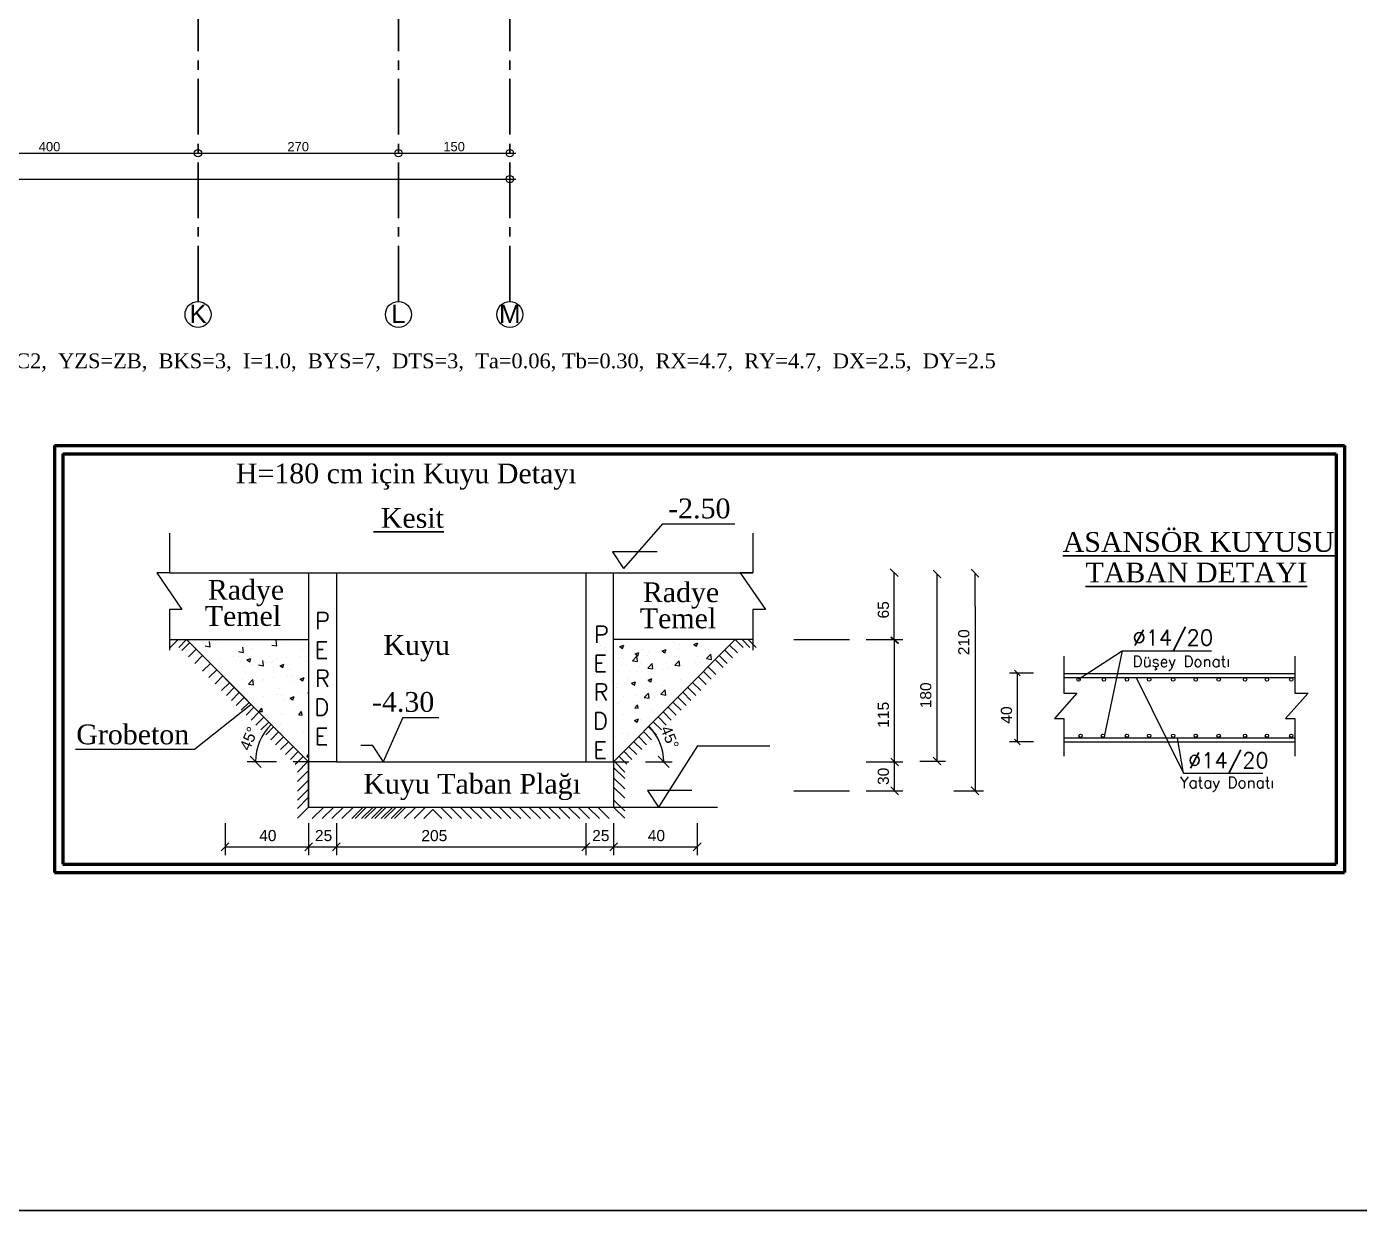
# Model space of a CAD drawing. Header units: millimetres. Extents: x 2232 to 85269, y -3593 to 5869.
# Drawn here: x 14362 to 16158, y 1369 to 2964 of the extents above; entities that cross this region are included whole.
import ezdxf

# ---------------------------------------------------------------- set-up
doc = ezdxf.new("R2010")
doc.units = ezdxf.units.MM
doc.linetypes.add('CENTER2', pattern=[112.5, 75, -12.5, 12.5, -12.5])
doc.linetypes.add('DASHDOT2', pattern=[12.7, 6.35, -3.175, 0, -3.175])
for name, color, linetype, lineweight in [('aks', 251, 'DASHDOT2', 35), ('DETAIL4', 3, 'Continuous', 50), ('DONATI', 4, 'Continuous', 0), ('OLCU', 1, 'Continuous', 0), ('PANEL_DET3', 2, 'Continuous', 30), ('PENC2', 1, 'Continuous', 0), ('PENC3', 2, 'Continuous', 0), ('PENC4', 3, 'Continuous', 0)]:
    doc.layers.add(name, color=color, linetype=linetype, lineweight=lineweight)
doc.layers.add('Standart', color=7, linetype='Continuous')
doc.layers.add('Ölçülendirme', color=7, linetype='Continuous')
doc.styles.add('arial_1_18', font='arial.ttf', dxfattribs={"height": 0.2})
doc.styles.add('RomanSTA', font='')
doc.styles.get("Standard").update_dxf_attribs({"font": 'arial.ttf'})
doc.styles.add('times new roman_1_18', font='times.ttf', dxfattribs={"height": 0.2})
doc.styles.get('RomanSTA').set_extended_font_data('RomanSTA')

# ---------------------------------------------------------------- blocks, each defined once
blk = doc.blocks.new('IDE966Entity8082')
at = {"layer": 'aks', "color": 251, "linetype": 'CENTER2', "lineweight": -3}
blk.add_lwpolyline([(2840, -433), (2840, 80)], dxfattribs=at)
blk = doc.blocks.new('IDE966Entity8085')
at = {"layer": 'aks', "color": 30, "linetype": 'Continuous', "lineweight": 5}
blk.add_circle((2840, -450.5), 17.5, dxfattribs=at)
blk = doc.blocks.new('IDE966Entity8086')
at = {"layer": 'aks', "color": 1, "linetype": 'Continuous', "lineweight": 5, "style": 'arial_1_18'}
blk.add_text('K', height=25, dxfattribs=at).set_placement((2828.4, -462.1))
blk = doc.blocks.new('IDE966Entity8089')
at = {"layer": 'aks', "color": 251, "linetype": 'CENTER2', "lineweight": -3}
blk.add_lwpolyline([(3260, -433), (3260, 80)], dxfattribs=at)
blk = doc.blocks.new('IDE966Entity8092')
at = {"layer": 'aks', "color": 30, "linetype": 'Continuous', "lineweight": 5}
blk.add_circle((3260, -450.5), 17.5, dxfattribs=at)
blk = doc.blocks.new('IDE966Entity8093')
at = {"layer": 'aks', "color": 1, "linetype": 'Continuous', "lineweight": 5, "style": 'arial_1_18'}
blk.add_text('M', height=25, dxfattribs=at).set_placement((3245.5, -462.1))
blk = doc.blocks.new('IDE966Entity8096')
at = {"layer": 'aks', "color": 251, "linetype": 'CENTER2', "lineweight": -3}
blk.add_lwpolyline([(3110, -433), (3110, 80)], dxfattribs=at)
blk = doc.blocks.new('IDE966Entity8099')
at = {"layer": 'aks', "color": 30, "linetype": 'Continuous', "lineweight": 5}
blk.add_circle((3110, -450.5), 17.5, dxfattribs=at)
blk = doc.blocks.new('IDE966Entity8100')
at = {"layer": 'aks', "color": 1, "linetype": 'Continuous', "lineweight": 5, "style": 'arial_1_18'}
blk.add_text('L', height=25, dxfattribs=at).set_placement((3100.3, -462.1))
blk = doc.blocks.new('IDE966Entity8226')
at = {"layer": 'Ölçülendirme', "color": 1, "linetype": 'Continuous', "lineweight": 5}
for points in [[(-8, -233), (3268, -233)], [(-8, -268), (3268, -268)]]:
    blk.add_lwpolyline(points, dxfattribs=at)
for centre in [(2840, -233), (3110, -233), (3260, -233), (3260, -268)]:
    blk.add_circle(centre, 5, dxfattribs=at)
at = {"layer": 'Ölçülendirme', "color": 1, "linetype": 'Continuous', "lineweight": 5, "style": 'arial_1_18'}
for s, p in [('400', (2625.4, -230.5)), ('270', (2960.4, -230.5)), ('150', (3170.4, -230.5))]:
    blk.add_text(s, height=12.5, dxfattribs=at).set_placement(p)
blk = doc.blocks.new('_Oblique')
at = {"color": 0, "linetype": 'ByBlock', "lineweight": -2}
blk.add_line((-0.5, -0.5), (0.5, 0.5), dxfattribs=at)

msp = doc.modelspace()

# ---------------------------------------------------------------- linework, layer by layer
msp.add_line((3332.4, 1368.7), (79990.7, 1368.7))
at = {"layer": 'DETAIL4', "color": 4, "linetype": 'Continuous'}
for p, q in [((14399.8, 2399.8), (16137.6, 2399.8)), ((14399.8, 2399.8), (14399.8, 1824.1)), ((14411, 2388.5), (16126.4, 2388.5)), ((14411, 2388.5), (14411, 1835.4)), ((16126.4, 2388.5), (16126.4, 1835.4)), ((16137.6, 2399.8), (16137.6, 1824.1)), ((14411, 1835.4), (16126.4, 1835.4)), ((14399.8, 1824.1), (16137.6, 1824.1))]:
    msp.add_line(p, q, dxfattribs=at)
at = {"layer": 'DONATI', "linetype": 'Continuous'}
for p, q in [((15759.4, 2087.1), (16070.7, 2087.1)), ((15759.4, 2005.5), (16070.7, 2005.5))]:
    msp.add_line(p, q, dxfattribs=at)
for centre in [(15779.5, 2084.4), (15813.6, 2084.4), (15844.6, 2084.4), (15874.6, 2084.4), (15906.9, 2084.4), (15937.3, 2084.4), (15968.2, 2084.4), (16003.8, 2084.4), (16033.2, 2084.4), (16066, 2084.4), (15782.2, 2008.5), (15812.2, 2008.5), (15844.6, 2008.5), (15874.6, 2008.5), (15906.9, 2008.5), (15937.3, 2008.5), (15968.2, 2008.5), (16003.8, 2008.5), (16033.2, 2008.5), (16066, 2008.5)]:
    msp.add_ellipse(centre, major_axis=(1.63, 1.63), ratio=1, start_param=5.497787, end_param=11.780972, dxfattribs=at)
at = {"layer": 'OLCU', "linetype": 'Continuous'}
for p, q in [((14554.6, 2281.4), (14554.6, 2228.3)), ((15340.6, 2281.4), (15340.6, 2228.3)), ((14537.7, 2228.3), (14571.5, 2178.5)), ((14554.6, 2228.3), (14537.7, 2228.3)), ((15340.6, 2228.3), (15323.7, 2228.3)), ((15323.7, 2228.3), (15357.5, 2178.5)), ((14554.6, 2178.5), (14554.6, 2124)), ((14571.5, 2178.5), (14554.6, 2178.5)), ((15357.5, 2178.5), (15340.6, 2178.5)), ((15340.6, 2178.5), (15340.6, 2124))]:
    msp.add_line(p, q, dxfattribs=at)
at = {"layer": 'OLCU'}
for p, q in [((14779.6, 2228.3), (15115.6, 2228.3)), ((15536.2, 2223), (15525.7, 2233.5)), ((15531, 2138.3), (15531, 2228.3)), ((15594.1, 2221.3), (15583.6, 2231.8)), ((15588.9, 1974.4), (15588.9, 2226.6)), ((15645.3, 2222.4), (15634.8, 2232.9)), ((15640, 2183.3), (15640, 2226.9)), ((15153.1, 2085.8), (15153.1, 2183.3)), ((15640, 2183.3), (15640, 1934.3)), ((14555.9, 2127.7), (14566.5, 2138.3)), ((14567.2, 2127.7), (14577.8, 2138.3)), ((15327.4, 2127.7), (15316.8, 2138.3)), ((15336.8, 2127.7), (15326.2, 2138.3)), ((15345.1, 2127.7), (15334.5, 2138.3)), ((15395.7, 2138.3), (15470.7, 2138.3)), ((15493.2, 2138.3), (15542.9, 2138.3)), ((15536.9, 2133), (15526.4, 2141.3)), ((15536.9, 2133), (15526.4, 2141.3)), ((15536.9, 2133), (15526.4, 2141.3)), ((15526.4, 2141.3), (15536.9, 2133)), ((15531.6, 2085.8), (15531.6, 2138.3)), ((14571.5, 2123.4), (14582.1, 2134.1)), ((14580.2, 2114.7), (14590.8, 2125.3)), ((15313.4, 2113.5), (15302.8, 2124.1)), ((15319.9, 2120.1), (15309.3, 2130.7)), ((15779.5, 2084.9), (15838.1, 2123.1)), ((15838.1, 2123.1), (15814.6, 2009.5)), ((15838.1, 2123.1), (15958.4, 2123.1)), ((14588.7, 2106.1), (14599.3, 2116.8)), ((14599.4, 2095.4), (14610, 2106)), ((15291, 2091), (15280.4, 2101.6)), ((15300.5, 2100.5), (15289.9, 2111.1)), ((15305.9, 2105.9), (15295.3, 2116.5)), ((15759.4, 2115.6), (15759.4, 2066)), ((16070.7, 2115.6), (16070.7, 2066)), ((14607.7, 2087), (14618.4, 2097.6)), ((14616.1, 2078.6), (14626.7, 2089.2)), ((15277.8, 2077.7), (15267.2, 2088.3)), ((15284.7, 2084.6), (15274.1, 2095.2)), ((15531.6, 1973.3), (15531.6, 2085.8)), ((15718.8, 2093, -294), (15686.6, 2093, -294)), ((15700.7, 2089.3, -294), (15693.2, 2096.8, -294)), ((15697, 2000.3, -294), (15697, 2093, -294)), ((15857.1, 2087.2), (15920.7, 1958.1)), ((14624.8, 2069.4), (14635.4, 2080)), ((14631.4, 2062.8), (14642, 2073.4)), ((14638.1, 2056.2), (14648.7, 2066.8)), ((15257.2, 2056.2), (15246.6, 2066.8)), ((15263.8, 2062.8), (15253.2, 2073.4)), ((15270.5, 2069.4), (15259.9, 2080)), ((15777.3, 2066), (15747, 2031.8)), ((15759.4, 2066), (15777.3, 2066)), ((16088.6, 2066), (16058.3, 2031.8)), ((16070.7, 2066), (16088.6, 2066)), ((14644.7, 2049.5), (14655.3, 2060.1)), ((14651.3, 2042.9), (14661.9, 2053.5)), ((14657.9, 2036.3), (14668.5, 2046.9)), ((15237.3, 2036.3), (15226.7, 2046.9)), ((15244, 2042.9), (15233.3, 2053.5)), ((15250.6, 2049.5), (15240, 2060.1)), ((14664.6, 2029.6), (14675.2, 2040.3)), ((14671.2, 2023), (14681.8, 2033.6)), ((15224.1, 2023), (15213.5, 2033.6)), ((15230.7, 2029.6), (15220.1, 2040.3)), ((15747, 2031.8), (15759.4, 2031.8)), ((15759.4, 2031.8), (15759.4, 1980.9)), ((16058.3, 2031.8), (16070.7, 2031.8)), ((16070.7, 2031.8), (16070.7, 1980.9)), ((14677.8, 2016.4), (14688.4, 2027)), ((14684.5, 2009.8), (14695.1, 2020.4)), ((14691.1, 2003.1), (14701.7, 2013.7)), ((15204.2, 2003.1), (15193.6, 2013.7)), ((15210.8, 2009.8), (15200.2, 2020.4)), ((15217.4, 2016.4), (15206.8, 2027)), ((14697.7, 1996.5), (14708.3, 2007.1)), ((14704.3, 1989.9), (14715, 2000.5)), ((14711, 1983.2), (14721.6, 1993.8)), ((15184.3, 1983.2), (15173.7, 1993.8)), ((15190.9, 1989.9), (15180.3, 2000.5)), ((15197.5, 1996.5), (15186.9, 2007.1)), ((15718.8, 2000.3, -294), (15686.6, 2000.3, -294)), ((15693.2, 2004, -294), (15700.7, 1996.5, -294)), ((15920.7, 1958.1), (15912.9, 2005.3)), ((14717.6, 1976.6), (14728.2, 1987.2)), ((14727.5, 1973.3), (14734.8, 1980.6)), ((15167.7, 1973.3), (15160.4, 1980.6)), ((15177.7, 1976.6), (15167.1, 1987.2)), ((15536.9, 1968), (15526.4, 1978.5)), ((15526.4, 1978.5), (15536.9, 1968)), ((15583.6, 1979.6), (15594.1, 1969.1)), ((14699.1, 1973.3), (14659.6, 1973.3)), ((14742.1, 1973.3), (14721.6, 1973.3)), ((14724.2, 1970), (14727.5, 1973.3)), ((14727.1, 1959.6), (14740.8, 1973.3)), ((14727.1, 1946.8), (14742.1, 1961.8)), ((14740.8, 1973.3), (14741.5, 1974)), ((14779.6, 1973.3), (14742.1, 1973.3)), ((15115.6, 1973.3), (15153.1, 1973.3)), ((15153.1, 1973.3), (15173.7, 1973.3)), ((15168.1, 1950.9), (15153.1, 1965.9)), ((15154.5, 1973.3), (15153.8, 1974)), ((15168.1, 1959.6), (15154.5, 1973.3)), ((15171, 1970), (15167.7, 1973.3)), ((15196.2, 1973.3), (15231.9, 1973.3)), ((15493.2, 1973.3), (15542.9, 1973.3)), ((15493.2, 1973.3), (15542.9, 1973.3)), ((15531.6, 1934.3), (15531.6, 1973.3)), ((15565.4, 1974.4), (15600.1, 1974.4)), ((15920.7, 1958.1), (16027.6, 1958.1)), ((14727.1, 1933.8), (14742.1, 1948.8)), ((15168.1, 1936.8), (15153.1, 1951.8)), ((15168.1, 1924.4), (15153.1, 1939.4)), ((15526.4, 1939.6), (15536.9, 1929.1)), ((15634.8, 1939.6), (15645.3, 1929.1)), ((14727.1, 1921.7), (14742.1, 1936.7)), ((14727.1, 1910.6), (14742.1, 1925.6)), ((15168.1, 1907.2), (15153.1, 1922.2)), ((15395.7, 1934.3), (15470.7, 1934.3)), ((15493.2, 1934.3), (15542.9, 1934.3)), ((15611.4, 1934.3), (15651.3, 1934.3)), ((14727.1, 1897.4), (14742.1, 1912.4)), ((14747.2, 1896.8), (14762.2, 1911.8)), ((14760.5, 1896.8), (14775.5, 1911.8)), ((14773.7, 1896.8), (14788.7, 1911.8)), ((14787, 1896.8), (14802, 1911.8)), ((14800.2, 1896.8), (14815.2, 1911.8)), ((14804.8, 1896.8), (14819.8, 1911.8)), ((14813.5, 1896.8), (14828.5, 1911.8)), ((14818, 1896.8), (14833, 1911.8)), ((14826.8, 1896.8), (14841.8, 1911.8)), ((14831.3, 1896.8), (14846.3, 1911.8)), ((14840, 1896.8), (14855, 1911.8)), ((14844.6, 1896.8), (14859.6, 1911.8)), ((14853.3, 1896.8), (14868.3, 1911.8)), ((14857.8, 1896.8), (14872.8, 1911.8)), ((14871.1, 1896.8), (14886.1, 1911.8)), ((14884.3, 1896.8), (14899.3, 1911.8)), ((14897.6, 1896.8), (14909.7, 1908.9)), ((14921.8, 1896.8), (14909.7, 1908.9)), ((14935.1, 1896.8), (14920.1, 1911.8)), ((14948.3, 1896.8), (14933.3, 1911.8)), ((14961.6, 1896.8), (14946.6, 1911.8)), ((14974.9, 1896.8), (14959.9, 1911.8)), ((14988.1, 1896.8), (14973.1, 1911.8)), ((15001.4, 1896.8), (14986.4, 1911.8)), ((15014.6, 1896.8), (14999.6, 1911.8)), ((15027.9, 1896.8), (15012.9, 1911.8)), ((15041.1, 1896.8), (15026.1, 1911.8)), ((15054.4, 1896.8), (15039.4, 1911.8)), ((15067.7, 1896.8), (15052.7, 1911.8)), ((15080.9, 1896.8), (15065.9, 1911.8)), ((15094.2, 1896.8), (15079.2, 1911.8)), ((15107.4, 1896.8), (15092.4, 1911.8)), ((15120.7, 1896.8), (15105.7, 1911.8)), ((15134, 1896.8), (15119, 1911.8)), ((15147.2, 1896.8), (15132.2, 1911.8)), ((15153.1, 1912.4), (15293, 1912.4)), ((15168.1, 1897.4), (15153.1, 1912.4)), ((14629.6, 1890.8), (14629.6, 1847.5)), ((14742.1, 1890.8), (14742.1, 1847.5)), ((14742.1, 1890.8), (14742.1, 1847.5)), ((14779.6, 1890.8), (14779.6, 1847.5)), ((14779.6, 1890.8), (14779.6, 1847.5)), ((15115.6, 1890.8), (15115.6, 1847.5)), ((15115.6, 1890.8), (15115.6, 1847.5)), ((15153.1, 1890.8), (15153.1, 1847.5)), ((15153.1, 1890.8), (15153.1, 1847.5)), ((15265.6, 1890.8), (15265.6, 1847.5)), ((14634.9, 1864), (14624.4, 1853.5)), ((14629.6, 1858.8), (14742.1, 1858.8)), ((14736.9, 1853.5), (14747.4, 1864)), ((14747.4, 1864), (14736.9, 1853.5)), ((14742.1, 1858.8), (14779.6, 1858.8)), ((14774.4, 1853.5), (14784.9, 1864)), ((14784.9, 1864), (14774.4, 1853.5)), ((14779.6, 1858.8), (15115.6, 1858.8)), ((15110.4, 1853.5), (15120.9, 1864)), ((15120.9, 1864), (15110.4, 1853.5)), ((15115.6, 1858.8), (15153.1, 1858.8)), ((15147.9, 1853.5), (15158.4, 1864)), ((15158.4, 1864), (15147.9, 1853.5)), ((15153.1, 1858.8), (15265.6, 1858.8)), ((15260.4, 1853.5), (15270.9, 1864))]:
    msp.add_line(p, q, dxfattribs=at)
for centre, major_axis, start_param, end_param in [((14742.1, 1973.3), (-50.4, 50.4), 0, 0.785398), ((15153.1, 1973.3), (47.7, 47.7), 5.497787, 6.283185)]:
    msp.add_ellipse(centre, major_axis=major_axis, ratio=1, start_param=start_param, end_param=end_param, dxfattribs=at)
at = {"layer": 'PANEL_DET3', "color": 4}
msp.add_line((14399.8, 1824.1), (14399.8, 2396.5), dxfattribs=at)
at = {"layer": 'PENC2', "linetype": 'Continuous'}
for p, q in [((15219.1, 2294.1), (15166.6, 2234.1)), ((15219.1, 2294.1), (15316.6, 2294.1)), ((15211.6, 2256.6), (15151.6, 2256.6)), ((15151.6, 2256.6), (15166.6, 2234.1)), ((14664.4, 2050.4), (14588.4, 1990.2)), ((14868.9, 2033.3), (14842.6, 1973.3)), ((14868.9, 2033.3), (14917.6, 2033.3)), ((14812.6, 1995.8), (14827.6, 1995.8)), ((14827.6, 1995.8), (14842.6, 1973.3)), ((15266.1, 1994.9), (15213.6, 1912.4)), ((15266.1, 1994.9), (15363.6, 1994.9)), ((14588.4, 1990.2), (14428.1, 1990.2)), ((15258.6, 1934.9), (15198.6, 1934.9)), ((15198.6, 1934.9), (15213.6, 1912.4))]:
    msp.add_line(p, q, dxfattribs=at)
at = {"layer": 'PENC3'}
for p, q in [((14742.1, 1973.3), (14577.8, 2138.3)), ((15316.8, 2138.3), (15153.1, 1973.3)), ((14742.1, 1911.8), (14742.1, 1973.3)), ((15153.1, 1973.3), (15153.1, 1911.8)), ((15153.1, 1911.8), (14741.7, 1911.8))]:
    msp.add_line(p, q, dxfattribs=at)
at = {"layer": 'PENC3', "linetype": 'Continuous'}
for p, q in [((14699.4, 2129.6), (14698.6, 2136.7)), ((15153.1, 1973.3), (15316.8, 2138.3)), ((14602.9, 2129.6), (14609.6, 2128.6)), ((14609.6, 2128.6), (14608.8, 2135.7)), ((14610.7, 2134.8), (14610.7, 2134.8)), ((14621.3, 2134.3), (14621.3, 2134.3)), ((14644.7, 2123.3), (14644.7, 2123.3)), ((14647.6, 2121.9), (14654.3, 2120.9)), ((14654.3, 2120.9), (14653.4, 2128)), ((14655.4, 2127.1), (14655.4, 2127.1)), ((14665.9, 2126.5), (14665.9, 2126.5)), ((14692.7, 2130.6), (14699.4, 2129.6)), ((14700.5, 2135.8), (14700.5, 2135.8)), ((14711.1, 2135.2), (14711.1, 2135.2)), ((14734.5, 2124.3), (14734.5, 2124.3)), ((15134.9, 2130.6), (15134.9, 2130.6)), ((15141.1, 2123.1), (15141.1, 2123.1)), ((15142.8, 2128), (15142.8, 2128)), ((15155.4, 2120.7), (15155.4, 2120.7)), ((15161.4, 2128.8), (15166.7, 2130.8)), ((15161.4, 2128.8), (15165.2, 2126.2)), ((15165.2, 2126.2), (15166.7, 2130.8)), ((15181.1, 2121.4), (15181.1, 2121.4)), ((15182, 2118.9), (15187.2, 2120.9)), ((15182, 2118.9), (15185.7, 2116.3)), ((15185.7, 2116.3), (15187.2, 2120.9)), ((15192, 2124.7), (15192, 2124.7)), ((15199.9, 2122.1), (15199.9, 2122.1)), ((15218.6, 2122.8), (15223.9, 2124.8)), ((15218.6, 2122.8), (15222.3, 2120.3)), ((15222.3, 2120.3), (15223.9, 2124.8)), ((15234.6, 2133.6), (15234.6, 2133.6)), ((15240.8, 2126.1), (15240.8, 2126.1)), ((15242.5, 2131), (15242.5, 2131)), ((15261.2, 2131.7), (15266.4, 2133.7)), ((15261.2, 2131.7), (15264.9, 2129.2)), ((15264.9, 2129.2), (15266.4, 2133.7)), ((15278.3, 2112.5), (15284.1, 2118.6)), ((15280.9, 2124.4), (15280.9, 2124.4)), ((15285, 2111.5), (15284.1, 2118.6)), ((14609.8, 2109.9), (14609.8, 2109.9)), ((14622.6, 2112.5), (14622.6, 2112.5)), ((14641.3, 2115), (14641.3, 2115)), ((14647.7, 2114.7), (14647.7, 2114.7)), ((14649.9, 2108), (14649.9, 2108)), ((14654.4, 2102.1), (14654.4, 2102.1)), ((14659.1, 2110.7), (14664.3, 2112.7)), ((14659.1, 2110.7), (14662.8, 2108.2)), ((14662.8, 2108.2), (14664.3, 2112.7)), ((14667.2, 2104.8), (14667.2, 2104.8)), ((14674.8, 2103.9), (14681.4, 2102.9)), ((14681.4, 2102.9), (14680.6, 2110)), ((14682.5, 2109.1), (14682.5, 2109.1)), ((14686, 2107.3), (14686, 2107.3)), ((14689.3, 2115.6), (14689.3, 2115.6)), ((14692.3, 2106.9), (14692.3, 2106.9)), ((14693.1, 2108.6), (14693.1, 2108.6)), ((14699.6, 2110.8), (14699.6, 2110.8)), ((14703.7, 2102.9), (14709, 2104.9)), ((14703.7, 2102.9), (14707.4, 2100.4)), ((14707.4, 2100.4), (14709, 2104.9)), ((14712.3, 2113.5), (14712.3, 2113.5)), ((14731.1, 2116), (14731.1, 2116)), ((14737.5, 2115.6), (14737.5, 2115.6)), ((14739.7, 2109), (14739.7, 2109)), ((15161.6, 2113.2), (15161.6, 2113.2)), ((15163.3, 2118.1), (15163.3, 2118.1)), ((15163.5, 2104.4), (15163.5, 2104.4)), ((15166.9, 2112), (15166.9, 2112)), ((15170.4, 2104.7), (15170.4, 2104.7)), ((15178.5, 2109.5), (15184.4, 2115.6)), ((15178.5, 2109.5), (15185.2, 2108.5)), ((15185.2, 2108.5), (15184.4, 2115.6)), ((15187.4, 2102.1), (15187.4, 2102.1)), ((15189.2, 2107.1), (15189.2, 2107.1)), ((15198.3, 2117.2), (15198.3, 2117.2)), ((15199.1, 2099.6), (15204.9, 2105.7)), ((15201.7, 2111.5), (15201.7, 2111.5)), ((15205.8, 2098.6), (15204.9, 2105.7)), ((15224, 2106.1), (15224, 2106.1)), ((15235.7, 2103.6), (15241.6, 2109.7)), ((15235.7, 2103.6), (15242.4, 2102.6)), ((15238.3, 2115.5), (15238.3, 2115.5)), ((15242.4, 2102.6), (15241.6, 2109.7)), ((15246.3, 2101.2), (15246.3, 2101.2)), ((15263.3, 2107.3), (15263.3, 2107.3)), ((15266.6, 2115), (15266.6, 2115)), ((15270.1, 2107.6), (15270.1, 2107.6)), ((15278.3, 2112.5), (15285, 2111.5)), ((15288.9, 2110.1), (15288.9, 2110.1)), ((14742.1, 1973.3), (14629.6, 2085.8)), ((14653.2, 2084.5), (14653.2, 2084.5)), ((14661.2, 2078.2), (14667, 2084.3)), ((14667.9, 2077.2), (14667, 2084.3)), ((14668.9, 2083.4), (14668.9, 2083.4)), ((14679.5, 2082.9), (14679.5, 2082.9)), ((14681.6, 2084.2), (14681.6, 2084.2)), ((14694.4, 2086.8), (14694.4, 2086.8)), ((14694.6, 2100.3), (14694.6, 2100.3)), ((14713.2, 2089.3), (14713.2, 2089.3)), ((14716.5, 2097.6), (14716.5, 2097.6)), ((14719.5, 2089), (14719.5, 2089)), ((14730.9, 2085), (14736.1, 2087)), ((14730.9, 2085), (14734.6, 2082.5)), ((14734.6, 2082.5), (14736.1, 2087)), ((15172.9, 2085.5), (15172.9, 2085.5)), ((15180.8, 2082.9), (15180.8, 2082.9)), ((15184.1, 2094.5), (15184.1, 2094.5)), ((15190.9, 2094.8), (15190.9, 2094.8)), ((15199.1, 2099.6), (15205.8, 2098.6)), ((15199.5, 2083.6), (15204.7, 2085.6)), ((15199.5, 2083.6), (15203.2, 2081.1)), ((15203.2, 2081.1), (15204.7, 2085.6)), ((15209.7, 2097.2), (15209.7, 2097.2)), ((15220.7, 2098.4), (15220.7, 2098.4)), ((15227.6, 2098.7), (15227.6, 2098.7)), ((15243.4, 2084.7), (15243.4, 2084.7)), ((15759.4, 2092.3), (16070.7, 2092.3)), ((14661.2, 2078.2), (14667.9, 2077.2)), ((14662.9, 2073.6), (14662.9, 2073.6)), ((14702.9, 2071.9), (14702.9, 2071.9)), ((14721.8, 2082.3), (14721.8, 2082.3)), ((14728, 2067.3), (14728, 2067.3)), ((14741.2, 2065.8), (14742.1, 2066.8)), ((14741.2, 2065.8), (14742.1, 2065.7)), ((15150.7, 2081.1), (15150.7, 2081.1)), ((15157, 2073.6), (15157, 2073.6)), ((15158.6, 2078.5), (15158.6, 2078.5)), ((15177.3, 2079.2), (15182.5, 2081.3)), ((15177.3, 2079.2), (15181, 2076.7)), ((15179.2, 2078), (15179.2, 2078)), ((15181, 2076.7), (15182.5, 2081.3)), ((15194.4, 2060), (15200.2, 2066.1)), ((15197, 2071.9), (15197, 2071.9)), ((15201.1, 2059), (15200.2, 2066.1)), ((15204.9, 2066.9), (15204.9, 2066.9)), ((15216.6, 2064.4), (15222.4, 2070.5)), ((15219.2, 2076.3), (15219.2, 2076.3)), ((15223.3, 2063.4), (15222.4, 2070.5)), ((15243.9, 2072.5), (15243.9, 2072.5)), ((15245.3, 2066.7), (15245.3, 2066.7)), ((14668, 2058.4), (14668, 2058.4)), ((14680.8, 2061.1), (14680.8, 2061.1)), ((14699.6, 2063.6), (14699.6, 2063.6)), ((14705.9, 2063.3), (14705.9, 2063.3)), ((14708.2, 2056.6), (14708.2, 2056.6)), ((14717.3, 2059.3), (14722.6, 2061.3)), ((14717.3, 2059.3), (14721, 2056.8)), ((14721, 2056.8), (14722.6, 2061.3)), ((15157.8, 2051.7), (15157.8, 2051.7)), ((15161.1, 2053.3), (15161.1, 2053.3)), ((15167, 2062.1), (15167, 2062.1)), ((15179.4, 2054.9), (15179.4, 2054.9)), ((15181.8, 2046.1), (15185.4, 2050.4)), ((15182.7, 2062.5), (15182.7, 2062.5)), ((15186.3, 2045.7), (15185.4, 2050.4)), ((15186.2, 2055.1), (15186.2, 2055.1)), ((15188.5, 2048.2), (15188.5, 2048.2)), ((15194.4, 2060), (15201.1, 2059)), ((15201.6, 2059.2), (15201.6, 2059.2)), ((15205, 2057.6), (15205, 2057.6)), ((15208.4, 2059.5), (15208.4, 2059.5)), ((15216.6, 2064.4), (15223.3, 2063.4)), ((15227.2, 2062), (15227.2, 2062)), ((14675.4, 2041.4), (14679.1, 2045.7)), ((14675.4, 2041.4), (14679.9, 2041)), ((14679.9, 2041), (14679.1, 2045.7)), ((14688.3, 2033.6), (14688.3, 2033.6)), ((14705, 2038.3), (14705, 2038.3)), ((14708.2, 2037.8), (14708.2, 2037.8)), ((14728.4, 2031.9), (14728.4, 2031.9)), ((14729.2, 2036.7), (14732.8, 2041)), ((14729.2, 2036.7), (14733.7, 2036.3)), ((14733.7, 2036.3), (14732.8, 2041)), ((15166.1, 2037.1), (15166.1, 2037.1)), ((15181.2, 2029.2), (15186.5, 2031.3)), ((15181.2, 2029.2), (15185, 2026.7)), ((15181.8, 2046.1), (15186.3, 2045.7)), ((15185, 2026.7), (15186.5, 2031.2)), ((15188.7, 2029.9), (15188.7, 2029.9)), ((15204, 2041.9), (15204, 2041.9)), ((15207.5, 2032.4), (15207.5, 2032.4)), ((14704.1, 2023.5), (14704.1, 2023.5)), ((14704.1, 2013.3), (14704.1, 2013.3)), ((14705.1, 2011.9), (14705.1, 2011.9)), ((14735.9, 2014.4), (14735.9, 2014.4)), ((15165.2, 2012.1), (15165.2, 2012.1)), ((14723, 1995.4), (14723, 1995.4)), ((14742.1, 1994), (14742.1, 1994)), ((15154.7, 2007), (15154.7, 2007)), ((15169, 2000.4), (15169, 2000.4)), ((15173.8, 2009.9), (15173.8, 2009.9)), ((15759.4, 2000.3), (16070.7, 2000.3)), ((14734.9, 1987.3), (14734.9, 1987.3)), ((14739.6, 1980.3), (14742.1, 1983.3)), ((14739.6, 1980.3), (14742.1, 1980.1)), ((15153.2, 1990.3), (15153.1, 1990.6)), ((15153.1, 1990.3), (15153.2, 1990.3)), ((15164.3, 1987.2), (15164.3, 1987.2))]:
    msp.add_line(p, q, dxfattribs=at)
at = {"layer": 'PENC4', "linetype": 'Continuous'}
for p, q in [((14554.6, 2228.3), (14742.1, 2228.3)), ((14742.1, 2228.3), (14742.1, 1911.8)), ((14742.1, 2228.3), (14779.6, 2228.3)), ((14779.6, 2228.3), (14779.6, 1973.3)), ((15115.6, 2228.3), (15115.6, 1973.3)), ((15115.6, 2228.3), (15153.1, 2228.3)), ((15153.1, 2228.3), (15340.6, 2228.3)), ((14554.6, 2138.3), (14742.1, 2138.3)), ((15340.6, 2138.3), (15153.1, 2138.3)), ((14779.6, 1973.3), (15115.6, 1973.3))]:
    msp.add_line(p, q, dxfattribs=at)
at = {"layer": 'PENC4'}
msp.add_line((15153.1, 1973.3), (15153.1, 2228.3), dxfattribs=at)

# ---------------------------------------------------------------- block references
at = {"layer": 'aks'}
for name in ['IDE966Entity8082', 'IDE966Entity8096', 'IDE966Entity8089', 'IDE966Entity8085', 'IDE966Entity8086', 'IDE966Entity8099', 'IDE966Entity8100', 'IDE966Entity8092', 'IDE966Entity8093']:
    msp.add_blockref(name, (11753.2, 3026.9), dxfattribs=at)
at = {"layer": 'OLCU', "xscale": 15.00000000311047, "yscale": 15.00000000283762, "zscale": 15.0000000030559, "rotation": 270}
for p in [(14670.8, 1973.3), (15220.6, 1973.3)]:
    msp.add_blockref('_Oblique', p, dxfattribs=at)
at = {"layer": 'Standart'}
msp.add_blockref('IDE966Entity8226', (11753.2, 3026.9), dxfattribs=at)

# ---------------------------------------------------------------- texts
at = {"layer": 'OLCU'}
for s, rotation, p in [('65', 90, (15523.9, 2166.6)), ('210', 90, (15632.3, 2117.1)), ('180', 90, (15581.1, 2045.5)), ('115', 90, (15523.9, 2019.3)), ('40', 90, (15689.8, 2024.8, -294)), ('45°', 67.5, (14662.5, 1987.3)), ('30', 90, (15523.9, 1942.1))]:
    msp.add_text(s, height=15, rotation=rotation, dxfattribs=at).set_placement(p)
at = {"layer": 'OLCU', "oblique": 360}
msp.add_text('45°', height=15, rotation=292.5, dxfattribs=at).set_placement((15215.8, 2018.2))
at = {"layer": 'OLCU'}
for s, p in [('40', (14675.6, 1866.5)), ('25', (14750.7, 1866.5)), ('205', (14894.1, 1866.4)), ('25', (15124.2, 1866.5)), ('40', (15199.1, 1866.5))]:
    msp.add_text(s, height=15, dxfattribs=at).set_placement(p)
at = {"layer": 'PENC3', "color": 2, "style": 'RomanSTA'}
for s, p in [('P', (14750.9, 2152.3)), ('P', (15126.5, 2133.9)), ('E', (14750.3, 2112.8)), ('E', (15125.9, 2094.5)), ('R', (14750.7, 2074.4)), ('R', (15126.2, 2056)), ('D', (14749.7, 2035.7)), ('D', (15125.2, 2017.3)), ('E', (14750.3, 1996.3)), ('E', (15125.9, 1977.9))]:
    msp.add_text(s, height=22.5, dxfattribs=at).set_placement(p)
at = {"layer": 'PENC3', "style": 'RomanSTA'}
for s, p in [('Düşey Donatı', (15852.2, 2101.2, -588)), ('Yatay Donatı', (15916.1, 1938, -588))]:
    msp.add_text(s, height=14.954, dxfattribs=at).set_placement(p)
at = {"layer": 'PENC4', "style": 'RomanSTA'}
for p in [(15852.1, 2130.4), (15926.9, 1965)]:
    msp.add_text('%%C14/20', height=20.77, dxfattribs=at).set_placement(p)
at = {"layer": 'Standart', "color": 1, "linetype": 'Continuous', "lineweight": 5, "style": 'times new roman_1_18'}
msp.add_text('1. BODRUM TEMEL APL.  PLANI ÖLÇEK:1/50 C25 - B420C;     Ss=0.429,  S1=0.143,  XC2,  YZS=ZB,  BKS=3,  I=1.0,  BYS=7,  DTS=3,  Ta=0.06, Tb=0.30,  RX=4.7,  RY=4.7,  DX=2.5,  DY=2.5', height=20, dxfattribs=at).set_placement((13216.8, 2503.9))
at = {"layer": 'Standart', "color": 7, "linetype": 'Continuous', "lineweight": -3, "style": 'times new roman_1_18'}
for s, height, p in [('H=180 cm için Kuyu Detayı', 26.667, (14644.2, 2348.8)), ('-2.50', 26.67, (15226.6, 2301.6)), ('%%U Kesit', 26.67, (14829.4, 2288.8)), ('%%UASANSÖR KUYUSU', 26.667, (15758.1, 2256.4, -294)), ('%%UTABAN DETAYI', 26.667, (15788.8, 2215.2, -294)), ('Radye', 26.67, (14606.4, 2191.9)), ('Radye', 26.67, (15192.4, 2188.6)), ('Temel', 26.67, (14602.3, 2156.6)), ('Temel', 26.67, (15188.4, 2153.4)), (' Kuyu', 26.67, (14832.9, 2117.5)), ('-4.30', 26.67, (14827.6, 2040.8)), ('Grobeton', 26.67, (14429.2, 1997)), ('Kuyu Taban Plağı', 26.667, (14815.9, 1930.5))]:
    msp.add_text(s, height=height, dxfattribs=at).set_placement(p)

doc.saveas('drawing.dxf')
